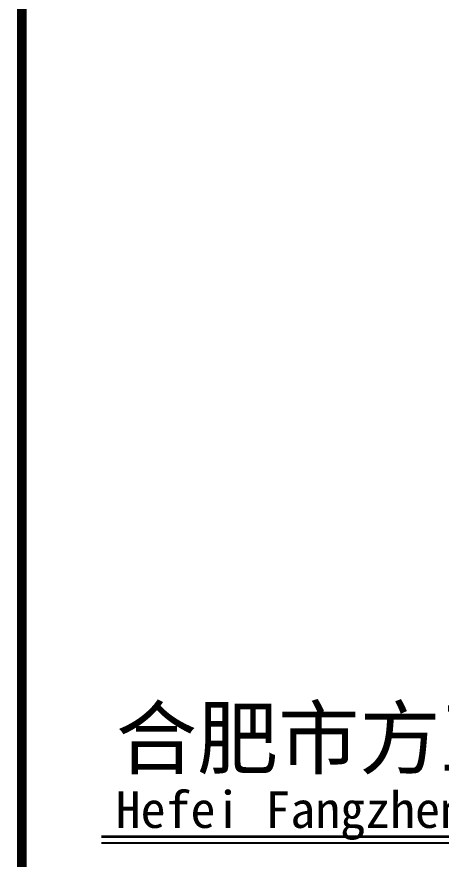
# Model space of a CAD drawing. Extents: x -3102990 to -851544, y -5293060 to -2540151.
# Drawn here: x -1275995 to -1274492, y -2635397 to -2632415 of the extents above; entities that cross this region are included whole.
import ezdxf

# ---------------------------------------------------------------- set-up
doc = ezdxf.new("R2010")
doc.units = 0
doc.header["$LTSCALE"] = 1000
doc.layers.get('0').update_dxf_attribs({"linetype": 'CONTINUOUS'})
doc.layers.add('PUB_TEXT', color=7, linetype='CONTINUOUS')
doc.layers.add('PUB_TITLE', color=4, linetype='CONTINUOUS')
doc.styles.add('-黑体', font='simhei.ttf')

# ---------------------------------------------------------------- blocks, each defined once
blk = doc.blocks.new('A$C18BE6784')
at = {"color": 4, "lineweight": 35}
blk.add_line((83134.8, 37584.9), (87806.5, 37584.9), dxfattribs=at)
at = {"color": 4, "lineweight": -2}
blk.add_line((83134.8, 37562.5), (87806.5, 37562.5), dxfattribs=at)
at = {"layer": 'PUB_TITLE', "color": 4, "const_width": 35.1}
blk.add_lwpolyline([(82852.3, 35831), (88073.4, 35831), (88073.4, 40907.5), (82852.3, 40907.5)], close=True, dxfattribs=at)
at = {"layer": 'PUB_TEXT', "style": '-黑体'}
for s, height, p in [('合肥市方正城建规划设计有限公司', 210.912, (83185.3, 37828.5)), ('Hefei Fangzheng Urban Planning And Design Co.,Ltd', 129.922, (83184.9, 37615.8))]:
    blk.add_text(s, height=height, dxfattribs=at).set_placement(p)

msp = doc.modelspace()

# ---------------------------------------------------------------- block references
at = {"ltscale": 1.5}
msp.add_blockref('A$C18BE6784', (-1358829.95, -2672902.4), dxfattribs=at)

doc.saveas('drawing.dxf')
